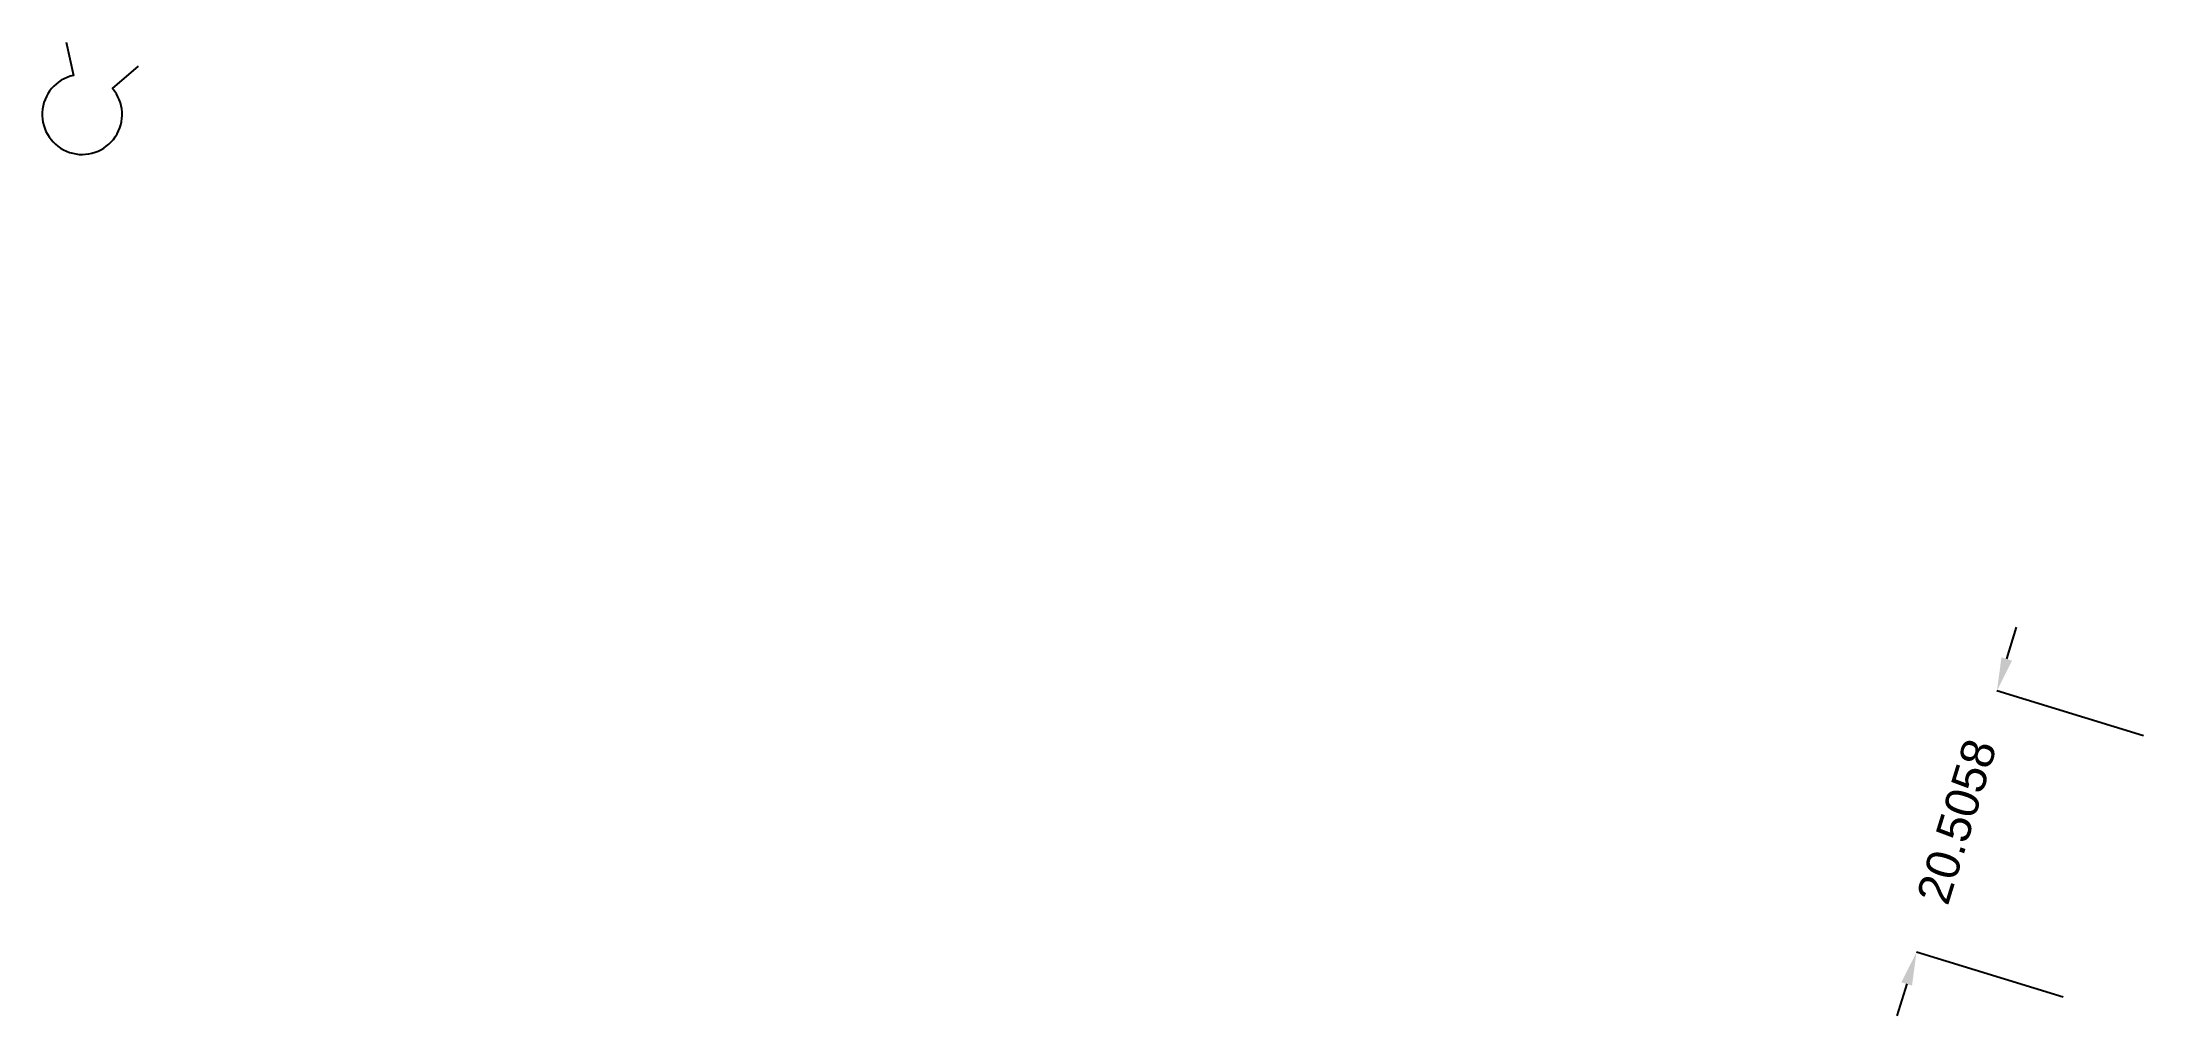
# Model space of a CAD drawing. Header units: millimetres. Extents: x 51 to 209, y -47 to 26.
import ezdxf

# ---------------------------------------------------------------- set-up
doc = ezdxf.new("R2010")
doc.units = ezdxf.units.MM
doc.styles.get("Standard").update_dxf_attribs({"font": 'arial.ttf'})
doc.dimstyles.get("Standard").update_dxf_attribs({"dimtxt": 2.5, "dimasz": 2.5, "dimexe": 0.18, "dimexo": 0.0625, "dimgap": 0.09, "dimtad": 0, "dimtih": 1, "dimtoh": 1, "dimdec": 4, "dimzin": 0, "dimdsep": 46, "dimtxsty": 'Standard', "dimcen": 0.09, "dimadec": 0, "dimazin": 0, "dimtfac": 1, "dimtdec": 4, "dimtofl": 0, "dimtmove": 0, "dimatfit": 3, "dimfxl": 1, "dimtolj": 1, "dimtzin": 0, "dimarcsym": 0})

# ---------------------------------------------------------------- blocks, each defined once
blk = doc.blocks.new('*D29')
at = {"color": 0, "lineweight": -2}
for p, q in [((198.606751, -20.51984), (199.342291, -18.130492)), ((208.86221, -26.292669), (197.871212, -22.909188)), ((202.829091, -45.890827), (191.838092, -42.507345)), ((191.102553, -44.896693), (190.367013, -47.28604))]:
    blk.add_line(p, q, dxfattribs=at)
at = {"color": 0}
for points in [[(198.208527, -20.39725), (199.004976, -20.64243), (197.871212, -22.909188)], [(191.500777, -45.019283), (190.704328, -44.774103), (191.838092, -42.507345)]]:
    blk.add_solid(points, dxfattribs=at)
at = {"layer": 'Defpoints', "color": 0}
for p in [(209.34008, -26.439777), (191.838092, -42.507345), (203.306961, -46.037935)]:
    blk.add_point(p, dxfattribs=at)
at = {"color": 0, "insert": (194.854652, -32.708266), "char_height": 2.5, "attachment_point": 5, "rotation": 72.88948117}
blk.add_mtext('\\A1;20.5058', dxfattribs=at)

msp = doc.modelspace()

# ---------------------------------------------------------------- linework, layer by layer
msp.add_lwpolyline([(53.039398, 25.746709), (53.592197, 23.253263, 3.610317), (56.520273, 22.275621), (58.46023, 23.936773)], format="xyb")

# ---------------------------------------------------------------- dimensions: what is measured, and where the dimension line sits
dim = msp.add_linear_dim(base=(191.838092, -42.507345), p1=(209.34008, -26.439777), p2=(203.306961, -46.037935), angle=252.889481, dimstyle='Standard', override={"dimexe": 0, "dimexo": 0.5, "dimgap": 1, "dimtih": 0, "dimcen": 2.5})
dim.commit()
dim.dimension.update_dxf_attribs({"geometry": '*D29', "text_midpoint": (194.854652, -32.708266)})

doc.saveas('drawing.dxf')
